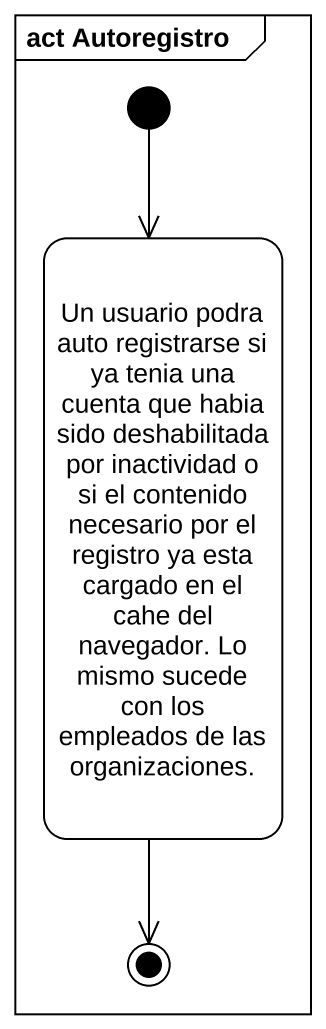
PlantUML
@startuml
mainframe act Autoregistro
hide empty description
state "Un usuario podra auto registrarse si ya tenia una cuenta que habia sido deshabilitada por inactividad o si el contenido necesario por el registro ya esta cargado en el cahe del navegador. Lo mismo sucede con los empleados de las organizaciones." as Un_usuario_podra_auto
[*] --> Un_usuario_podra_auto
Un_usuario_podra_auto --> [*]
@enduml
